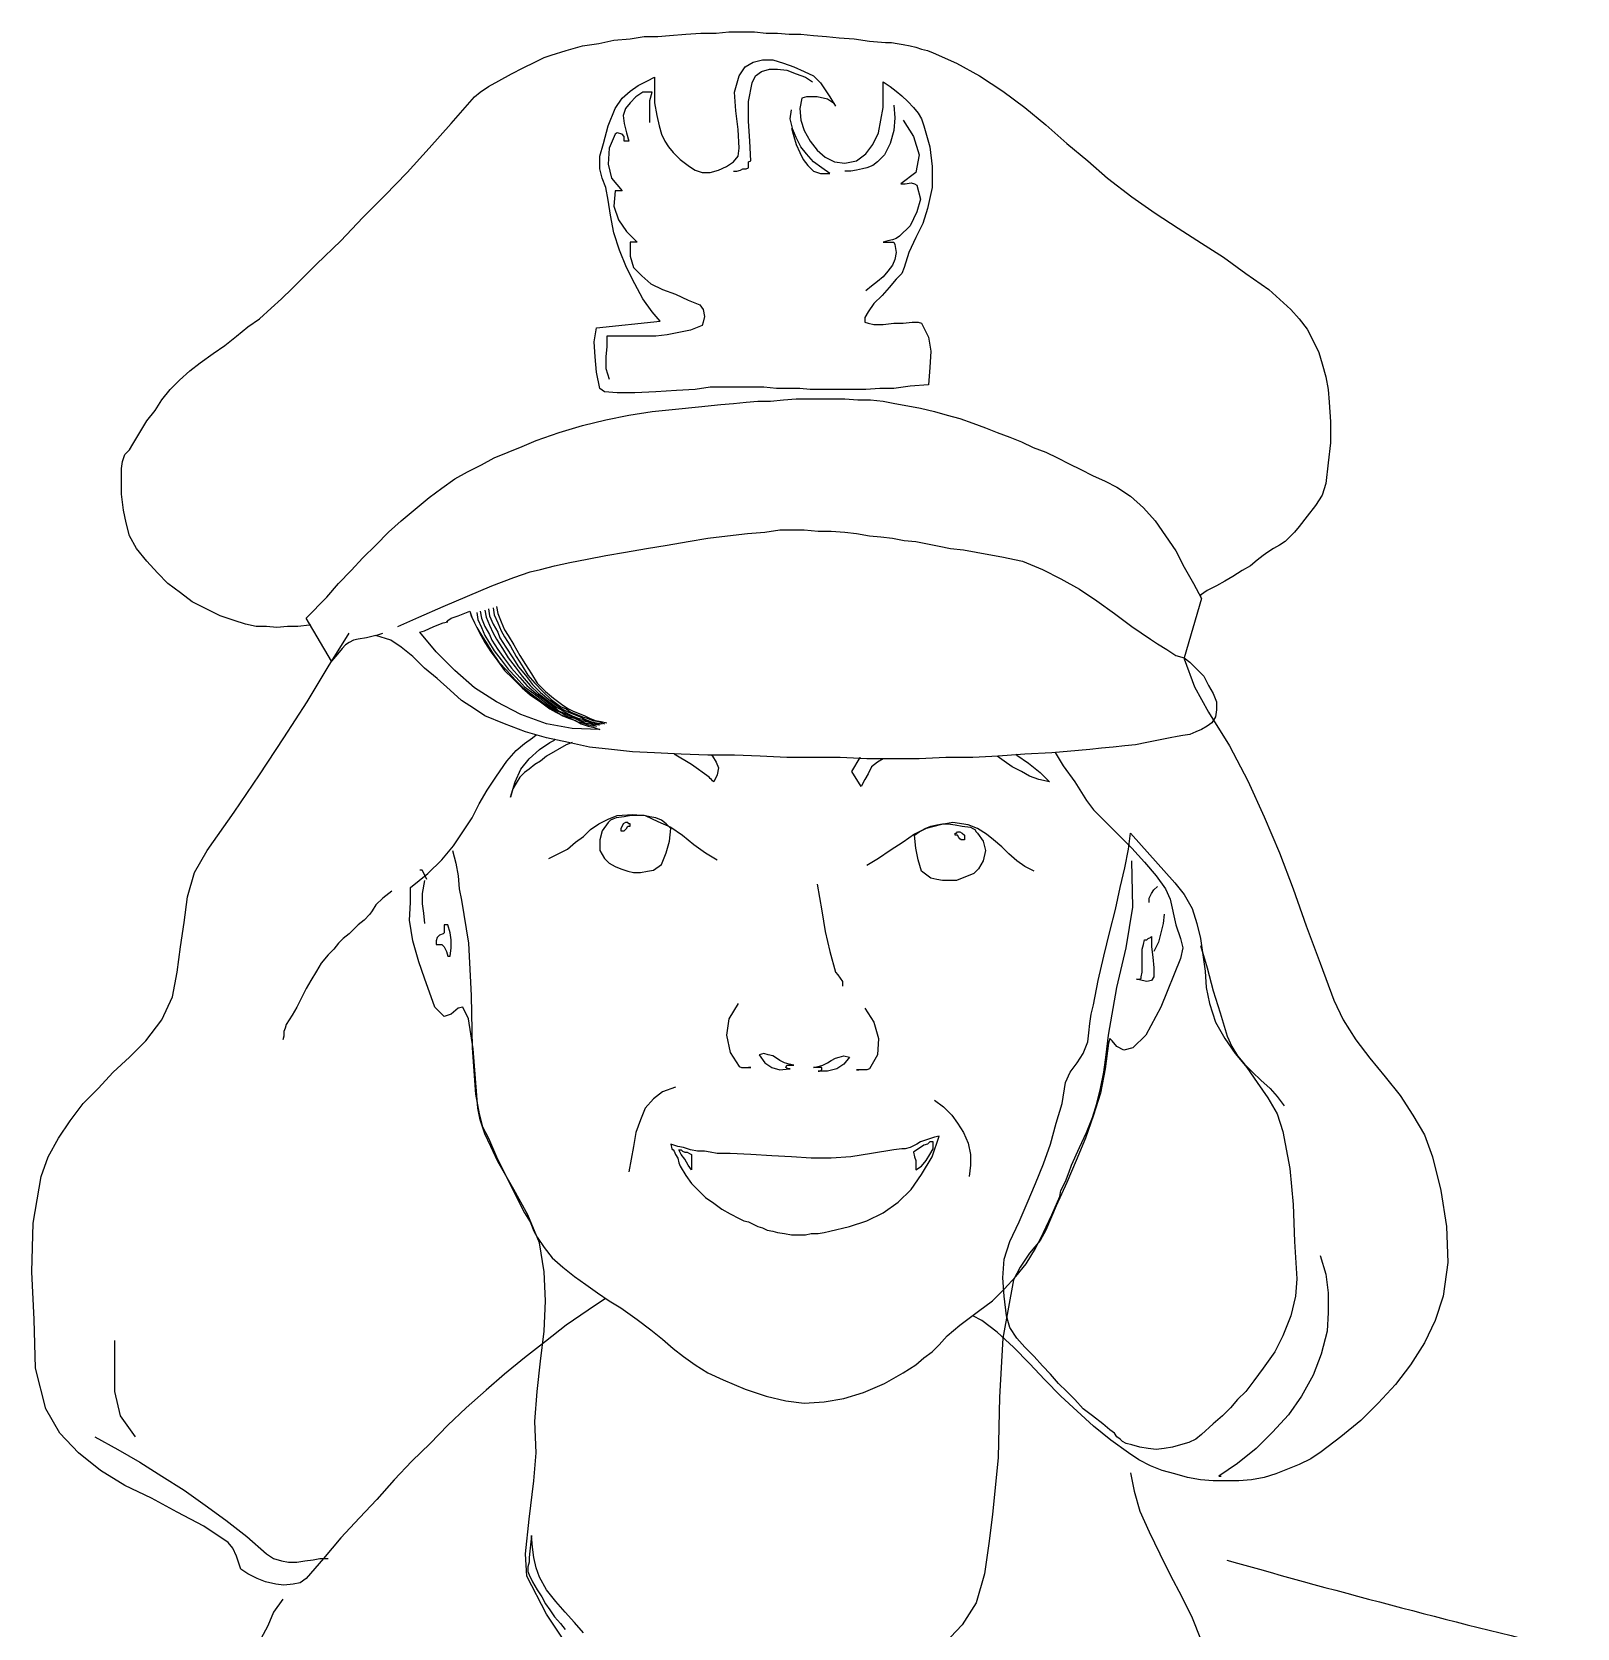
# Model space of a CAD drawing. Extents: x -30 to 36, y -90 to 80.
# Drawn here: x -12.52 to 19.51, y 47.06 to 80.16 of the extents above; entities that cross this region are included whole.
import ezdxf

# ---------------------------------------------------------------- set-up
doc = ezdxf.new("R2010")
doc.units = 0
doc.header["$LTSCALE"] = 25
doc.layers.get('0').update_dxf_attribs({"linetype": 'CONTINUOUS'})
for name, color, linetype in [('1', 7, 'CONTINUOUS'), ('2', 7, 'CONTINUOUS'), ('4', 7, 'CONTINUOUS'), ('6', 7, 'CONTINUOUS'), ('7', 7, 'CONTINUOUS')]:
    doc.layers.add(name, color=color, linetype=linetype)

msp = doc.modelspace()

# ---------------------------------------------------------------- linework, layer by layer
msp.add_arc((60.571, 218.242), 176.516, 254.11198, 256.54873)
at = {"layer": '1', "linetype": 'CONTINUOUS'}
for points in [[(-1.323, 65.425), (-1.443, 65.377), (-1.853, 65.137), (-1.973, 65.04), (-2.093, 64.968), (-2.214, 64.871), (-2.31, 64.799), (-2.406, 64.703), (-2.478, 64.582), (-2.551, 64.462), (-2.599, 64.293), (-2.503, 64.606), (-2.382, 64.871), (-2.214, 65.088), (-1.997, 65.281), (-1.781, 65.425), (-1.684, 65.473), (-1.684, 65.498)], [(1.566, 65.16), (1.591, 65.137), (1.663, 65.015), (1.711, 64.895), (1.686, 64.751), (1.614, 64.606), (1.591, 64.631), (1.566, 64.654), (1.542, 64.679), (1.519, 64.703), (1.157, 64.968), (0.796, 65.184), (0.796, 65.184)], [(5.129, 65.088), (5.008, 65.015), (4.888, 64.92), (4.816, 64.775), (4.744, 64.654), (4.671, 64.51), (4.479, 64.823), (4.647, 65.112), (4.647, 65.088)], [(7.874, 65.184), (7.897, 65.16), (8.138, 64.992), (8.379, 64.799), (8.572, 64.606), (8.355, 64.654), (8.163, 64.727), (7.994, 64.823), (7.802, 64.92), (7.633, 65.04), (7.488, 65.137), (7.488, 65.137)], [(-4.333, 62.584), (-4.356, 62.632), (-4.381, 62.681), (-4.405, 62.729), (-4.429, 62.776), (-4.429, 62.776), (-4.453, 62.776), (-4.477, 62.776), (-4.477, 62.776)], [(-5.055, 62.343), (-5.248, 62.198), (-5.392, 62.054), (-5.464, 61.934), (-5.512, 61.862), (-5.633, 61.742), (-5.753, 61.645), (-5.85, 61.548), (-5.946, 61.453), (-6.067, 61.356), (-6.162, 61.259), (-6.259, 61.139), (-6.379, 61.019), (-6.523, 60.851), (-6.62, 60.682), (-6.74, 60.489), (-6.837, 60.321), (-6.933, 60.128), (-7.029, 59.935), (-7.126, 59.767), (-7.246, 59.574), (-7.27, 59.502), (-7.294, 59.43), (-7.294, 59.334), (-7.318, 59.261)], [(-4.381, 62.56), (-4.429, 62.295), (-4.429, 62.078), (-4.405, 61.886), (-4.381, 61.669)], [(3.757, 62.487), (3.852, 61.934), (3.925, 61.501), (4.021, 61.092), (4.141, 60.658), (4.19, 60.609), (4.238, 60.537), (4.286, 60.465), (4.286, 60.369)], [(10.643, 62.103), (10.643, 62.198), (10.691, 62.295), (10.739, 62.367), (10.811, 62.44)], [(-4.116, 61.236), (-4.02, 61.236), (-3.972, 61.187), (-3.923, 61.092), (-3.9, 60.995), (-3.9, 60.995), (-3.875, 60.995), (-3.851, 60.995), (-3.851, 60.995), (-3.827, 61.164), (-3.827, 61.332), (-3.851, 61.476), (-3.9, 61.645), (-3.9, 61.645), (-3.923, 61.645), (-3.947, 61.645), (-3.972, 61.645), (-3.972, 61.597), (-3.972, 61.525), (-3.972, 61.476), (-3.995, 61.453), (-4.068, 61.428), (-4.116, 61.381), (-4.14, 61.308), (-4.14, 61.236), (-4.14, 61.236), (-4.14, 61.236), (-4.14, 61.236), (-4.116, 61.236)], [(10.955, 61.862), (10.932, 61.669), (10.883, 61.476), (10.835, 61.284), (10.739, 61.092)], [(10.498, 60.923), (10.498, 61.019), (10.498, 61.139), (10.522, 61.236), (10.546, 61.332), (10.594, 61.332), (10.619, 61.356), (10.666, 61.381), (10.691, 61.404), (10.691, 61.187), (10.715, 60.971), (10.739, 60.754), (10.739, 60.562), (10.691, 60.489), (10.594, 60.465), (10.498, 60.489), (10.377, 60.514), (10.402, 60.514), (10.45, 60.514), (10.474, 60.537), (10.474, 60.562), (10.498, 60.658), (10.498, 60.754), (10.498, 60.826), (10.498, 60.923)], [(11.702, 61.212), (11.846, 60.754), (11.967, 60.273), (12.111, 59.815), (12.255, 59.334), (12.352, 59.117), (12.472, 58.924), (12.617, 58.756), (12.785, 58.587), (12.954, 58.418), (13.147, 58.25), (13.291, 58.081), (13.436, 57.889)], [(3.275, 58.731), (3.179, 58.756), (3.082, 58.779), (2.986, 58.828), (2.913, 58.876), (2.841, 58.924), (2.746, 58.948), (2.65, 58.973), (2.553, 58.948), (2.674, 58.779), (2.818, 58.684), (2.986, 58.635), (3.179, 58.659), (3.202, 58.659), (3.154, 58.659), (3.107, 58.684), (3.13, 58.731), (3.275, 58.731)], [(3.684, 58.684), (3.78, 58.707), (3.877, 58.731), (3.973, 58.779), (4.046, 58.828), (4.141, 58.876), (4.214, 58.9), (4.31, 58.924), (4.43, 58.9), (4.31, 58.756), (4.166, 58.659), (3.973, 58.611), (3.805, 58.611), (3.78, 58.611), (3.805, 58.611), (3.852, 58.635), (3.852, 58.684), (3.684, 58.684)], [(0.82, 58.274), (0.555, 58.178), (0.363, 58.034), (0.194, 57.84), (0.097, 57.6), (0.002, 57.335), (-0.047, 57.046), (-0.095, 56.781), (-0.143, 56.517)], [(6.188, 58.009), (6.38, 57.865), (6.549, 57.696), (6.669, 57.528), (6.79, 57.335), (6.886, 57.118), (6.935, 56.878), (6.935, 56.661), (6.91, 56.42)], [(14.182, 54.783), (14.302, 54.398), (14.35, 54.012), (14.35, 53.603), (14.327, 53.218), (14.206, 52.736), (14.038, 52.303), (13.797, 51.87), (13.532, 51.484), (13.194, 51.123), (12.858, 50.786), (12.472, 50.473), (12.088, 50.208), (12.088, 50.208), (12.111, 50.208), (12.111, 50.208), (12.135, 50.208)], [(-10.809, 53.025), (-10.809, 52.495), (-10.809, 51.966), (-10.689, 51.461), (-10.376, 51.027)], [(-11.218, 51.027), (-10.737, 50.762), (-10.279, 50.497), (-9.823, 50.208), (-9.365, 49.919), (-8.931, 49.606), (-8.498, 49.294), (-8.065, 48.956), (-7.656, 48.595), (-7.511, 48.499), (-7.342, 48.45), (-7.198, 48.427), (-7.029, 48.427), (-6.861, 48.45), (-6.692, 48.475), (-6.548, 48.499), (-6.379, 48.499)], [(-1.082, 46.958), (-1.275, 47.175), (-1.467, 47.391), (-1.66, 47.608), (-1.853, 47.849), (-1.997, 48.114), (-2.069, 48.306), (-2.117, 48.523), (-2.142, 48.739), (-2.165, 48.98), (-2.214, 48.523)], [(-2.214, 48.523), (-2.214, 48.427), (-2.238, 48.33), (-2.238, 48.234), (-2.214, 48.161), (-2.142, 48.017), (-2.045, 47.849), (-1.949, 47.705), (-1.876, 47.56), (-1.781, 47.439), (-1.684, 47.295), (-1.564, 47.15), (-1.467, 47.03)]]:
    msp.add_lwpolyline(points, dxfattribs=at)
at = {"layer": '2', "linetype": 'CONTINUOUS'}
msp.add_lwpolyline([(11.172, 62.512), (11.365, 62.271), (11.533, 61.982), (11.63, 61.669), (11.702, 61.356), (11.75, 61.019), (11.799, 60.682), (11.822, 60.345), (11.894, 60.008), (12.015, 59.623), (12.208, 59.285), (12.424, 58.973), (12.665, 58.684), (12.882, 58.37), (13.099, 58.057), (13.291, 57.72), (13.411, 57.359), (13.556, 56.589), (13.628, 55.842), (13.652, 55.072), (13.7, 54.301), (13.677, 53.94), (13.58, 53.531), (13.411, 53.122), (13.243, 52.784), (13.002, 52.447), (12.81, 52.183), (12.641, 51.966), (12.472, 51.797), (12.328, 51.628), (12.16, 51.461), (11.967, 51.292), (11.726, 51.075), (11.605, 50.978), (11.461, 50.906), (11.293, 50.858), (11.124, 50.811), (10.955, 50.786), (10.787, 50.762), (10.619, 50.786), (10.45, 50.811), (10.282, 50.858), (10.161, 50.883), (10.089, 50.931), (10.041, 50.978), (9.969, 51.027), (9.92, 51.099), (9.824, 51.172), (9.68, 51.292), (9.463, 51.461), (9.27, 51.605), (9.102, 51.797), (8.933, 51.966), (8.764, 52.134), (8.596, 52.327), (8.427, 52.495), (8.258, 52.689), (8.066, 52.881), (7.897, 53.073), (7.753, 53.29), (7.681, 53.531), (7.633, 53.94), (7.608, 54.325), (7.633, 54.711), (7.753, 55.072), (7.946, 55.481), (8.114, 55.867), (8.283, 56.276), (8.452, 56.685), (8.596, 57.095), (8.716, 57.528), (8.836, 57.937), (8.909, 58.37), (9.005, 58.587), (9.15, 58.779), (9.27, 58.973), (9.366, 59.213), (9.391, 59.406), (9.414, 59.598), (9.438, 59.791), (9.487, 59.984), (9.583, 60.489), (9.704, 60.995), (9.824, 61.501), (9.944, 61.958), (10.041, 62.415), (10.137, 62.825), (10.209, 63.21), (10.257, 63.547), (11.172, 62.512)], dxfattribs=at)
at = {"layer": '4', "linetype": 'CONTINUOUS'}
for points in [[(-0.408, 63.86), (-0.48, 63.836), (-0.528, 63.812), (-0.553, 63.788), (-0.576, 63.764), (-0.697, 63.595), (-0.745, 63.403), (-0.745, 63.186), (-0.648, 63.017), (-0.553, 62.921), (-0.432, 62.849), (-0.312, 62.801), (-0.167, 62.753), (-0.047, 62.729), (0.097, 62.729), (0.242, 62.753), (0.363, 62.776), (0.531, 62.897), (0.627, 63.137), (0.7, 63.379), (0.724, 63.643), (0.627, 63.74), (0.531, 63.812), (0.411, 63.86), (0.291, 63.884), (0.17, 63.909), (0.05, 63.909), (-0.095, 63.909), (-0.239, 63.884), (-0.408, 63.86)], [(6.935, 63.667), (6.983, 63.643), (7.03, 63.62), (7.055, 63.571), (7.079, 63.547), (7.199, 63.379), (7.247, 63.186), (7.199, 62.97), (7.103, 62.801), (7.007, 62.704), (6.886, 62.656), (6.766, 62.608), (6.646, 62.56), (6.501, 62.56), (6.357, 62.56), (6.236, 62.584), (6.116, 62.608), (5.924, 62.753), (5.851, 62.993), (5.803, 63.234), (5.779, 63.499), (5.875, 63.571), (5.996, 63.643), (6.116, 63.692), (6.236, 63.715), (6.357, 63.74), (6.477, 63.74), (6.622, 63.715), (6.766, 63.692), (6.935, 63.667)]]:
    msp.add_lwpolyline(points, dxfattribs=at)
at = {"layer": '6', "linetype": 'CONTINUOUS'}
msp.add_lwpolyline([(0.724, 57.095), (0.747, 56.998), (0.772, 56.974), (0.796, 56.95), (0.82, 56.878), (0.869, 56.806), (0.892, 56.709), (0.916, 56.637), (0.916, 56.637), (1.036, 56.444), (1.157, 56.276), (1.302, 56.131), (1.446, 55.987), (1.614, 55.867), (1.783, 55.746), (1.952, 55.65), (2.144, 55.553), (2.241, 55.506), (2.337, 55.481), (2.433, 55.433), (2.53, 55.384), (2.625, 55.361), (2.722, 55.312), (2.841, 55.289), (2.938, 55.264), (3.082, 55.24), (3.227, 55.217), (3.371, 55.217), (3.516, 55.217), (3.636, 55.24), (3.78, 55.24), (3.901, 55.264), (4.021, 55.289), (4.43, 55.384), (4.791, 55.506), (5.129, 55.673), (5.441, 55.89), (5.707, 56.156), (5.924, 56.468), (6.14, 56.829), (6.285, 57.262), (6.188, 57.239), (6.044, 57.19), (5.899, 57.142), (5.827, 57.095), (5.683, 57.022), (5.586, 56.998), (5.514, 56.998), (5.346, 56.974), (4.888, 56.901), (4.455, 56.829), (4.046, 56.806), (3.636, 56.806), (3.227, 56.829), (2.818, 56.853), (2.385, 56.878), (1.952, 56.901), (1.831, 56.901), (1.686, 56.901), (1.542, 56.926), (1.422, 56.95), (1.277, 56.95), (1.133, 56.974), (0.989, 57.022), (0.869, 57.046), (0.724, 57.095)], dxfattribs=at)
at = {"layer": '7', "linetype": 'CONTINUOUS'}
for points in [[(-6.74, 67.857), (-6.764, 67.857), (-7.006, 67.832), (-7.222, 67.832), (-7.439, 67.809), (-7.656, 67.832), (-7.872, 67.832), (-8.089, 67.881), (-8.329, 67.953), (-8.618, 68.049), (-8.907, 68.194), (-9.196, 68.338), (-9.437, 68.531), (-9.701, 68.724), (-9.918, 68.94), (-10.135, 69.181), (-10.352, 69.446), (-10.496, 69.71), (-10.568, 69.976), (-10.617, 70.24), (-10.665, 70.577), (-10.665, 71.107), (-10.64, 71.252), (-10.593, 71.396), (-10.496, 71.493), (-10.424, 71.613), (-10.279, 71.854), (-10.135, 72.094), (-9.967, 72.311), (-9.823, 72.527), (-9.654, 72.744), (-9.461, 72.937), (-9.245, 73.13), (-9.028, 73.298), (-8.762, 73.491), (-8.522, 73.66), (-8.281, 73.852), (-8.04, 74.045), (-7.8, 74.213), (-7.559, 74.43), (-7.342, 74.623), (-7.126, 74.839), (-6.62, 75.345), (-6.114, 75.827), (-5.657, 76.308), (-5.2, 76.766), (-4.742, 77.247), (-4.284, 77.752), (-3.827, 78.258), (-3.345, 78.812), (-3.225, 78.908), (-3.056, 79.029), (-2.84, 79.149), (-2.575, 79.294), (-2.334, 79.414), (-2.093, 79.535), (-1.901, 79.63), (-1.756, 79.679), (-1.443, 79.775), (-1.106, 79.871), (-0.769, 79.919), (-0.456, 79.991), (-0.119, 80.016), (0.17, 80.064), (0.459, 80.064), (0.7, 80.088), (1.036, 80.113), (1.35, 80.136), (1.663, 80.136), (1.928, 80.16), (2.192, 80.16), (2.458, 80.16), (2.698, 80.136), (2.938, 80.136), (3.179, 80.113), (3.419, 80.113), (3.684, 80.088), (3.949, 80.064), (4.214, 80.04), (4.527, 80.016), (4.84, 79.968), (5.177, 79.944), (5.297, 79.944), (5.418, 79.919), (5.538, 79.896), (5.683, 79.871), (5.803, 79.847), (5.924, 79.799), (6.044, 79.775), (6.164, 79.727), (6.646, 79.51), (7.127, 79.246), (7.608, 78.932), (8.066, 78.596), (8.499, 78.235), (8.933, 77.849), (9.366, 77.488), (9.776, 77.127), (10.282, 76.741), (10.763, 76.404), (11.244, 76.091), (11.726, 75.779), (12.183, 75.49), (12.641, 75.152), (13.122, 74.815), (13.58, 74.406), (13.749, 74.213), (13.917, 73.996), (14.038, 73.756), (14.158, 73.515), (14.23, 73.274), (14.302, 73.01), (14.35, 72.744), (14.375, 72.48), (14.399, 72.071), (14.399, 71.637), (14.35, 71.227), (14.302, 70.794), (14.23, 70.554), (14.086, 70.337), (13.917, 70.12), (13.749, 69.904), (13.652, 69.783), (13.556, 69.687), (13.46, 69.59), (13.339, 69.518), (13.219, 69.446), (13.099, 69.374), (13.002, 69.301), (12.882, 69.205), (12.738, 69.085), (12.569, 68.988), (12.377, 68.868), (12.208, 68.771), (12.039, 68.676), (11.846, 68.579), (11.702, 68.482), (11.702, 68.459)], [(0.507, 74.165), (0.339, 74.358), (0.146, 74.623), (-0.023, 74.935), (-0.192, 75.273), (-0.336, 75.634), (-0.456, 75.995), (-0.528, 76.357), (-0.576, 76.669), (-0.625, 76.934), (-0.697, 77.127), (-0.745, 77.319), (-0.745, 77.584), (-0.673, 77.849), (-0.576, 78.21), (-0.432, 78.571), (-0.287, 78.788), (-0.119, 78.932), (0.05, 79.052), (0.242, 79.149), (0.386, 79.221), (0.386, 78.691), (0.435, 78.427), (0.483, 78.21), (0.531, 78.041), (0.603, 77.897), (0.675, 77.777), (0.772, 77.657), (0.916, 77.512), (1.109, 77.368), (1.23, 77.296), (1.374, 77.247), (1.542, 77.247), (1.711, 77.296), (1.88, 77.368), (2.024, 77.463), (2.12, 77.584), (2.144, 77.752), (2.12, 78.138), (2.072, 78.523), (2.048, 78.908), (2.144, 79.246), (2.264, 79.438), (2.433, 79.535), (2.625, 79.583), (2.841, 79.583), (3.058, 79.51), (3.275, 79.438), (3.491, 79.341), (3.684, 79.246), (3.829, 79.101), (4.021, 78.812), (4.141, 78.619), (4.118, 78.668), (3.973, 78.764), (3.757, 78.812), (3.54, 78.812), (3.443, 78.788), (3.396, 78.571), (3.419, 78.33), (3.491, 78.113), (3.612, 77.897), (3.757, 77.705), (3.925, 77.56), (4.118, 77.463), (4.335, 77.44), (4.575, 77.488), (4.768, 77.632), (4.912, 77.825), (5.032, 78.066), (5.08, 78.33), (5.129, 78.596), (5.129, 78.86), (5.129, 79.125), (5.274, 79.029), (5.394, 78.932), (5.514, 78.836), (5.635, 78.716), (5.755, 78.596), (5.851, 78.475), (5.924, 78.355), (5.971, 78.21), (6.091, 77.777), (6.14, 77.368), (6.14, 76.934), (6.044, 76.501), (5.947, 76.188), (5.803, 75.899), (5.658, 75.585), (5.562, 75.273), (5.514, 75.152), (5.394, 75.032), (5.249, 74.863), (5.105, 74.695), (4.936, 74.526), (4.816, 74.358), (4.744, 74.237), (4.744, 74.141), (4.816, 74.117), (4.936, 74.093), (5.129, 74.093), (5.346, 74.117), (5.538, 74.117), (5.73, 74.141), (5.851, 74.141), (5.924, 74.117), (6.068, 73.828), (6.116, 73.539), (6.091, 73.202), (6.068, 72.841), (5.683, 72.816), (5.346, 72.768), (5.057, 72.768), (4.768, 72.744), (4.502, 72.744), (4.262, 72.744), (4.046, 72.744), (3.829, 72.744), (3.612, 72.744), (3.396, 72.768), (3.154, 72.768), (2.913, 72.768), (2.65, 72.793), (2.361, 72.793), (2.048, 72.793), (1.711, 72.793), (1.542, 72.793), (1.23, 72.744), (0.844, 72.721), (0.411, 72.696), (-0.023, 72.672), (-0.384, 72.672), (-0.648, 72.696), (-0.745, 72.768), (-0.817, 73.105), (-0.842, 73.419), (-0.865, 73.732), (-0.817, 74.021), (0.507, 74.165)], [(2.024, 77.271), (2.096, 77.271), (2.169, 77.296), (2.216, 77.319), (2.289, 77.319), (2.337, 77.343), (2.337, 77.416), (2.337, 77.463), (2.385, 77.488), (2.361, 77.897), (2.337, 78.307), (2.337, 78.716), (2.409, 79.101), (2.481, 79.246), (2.602, 79.341), (2.769, 79.39), (2.938, 79.39), (3.13, 79.366), (3.323, 79.294), (3.516, 79.221), (3.66, 79.125)], [(0.291, 78.282), (0.291, 78.451), (0.291, 78.596), (0.291, 78.74), (0.339, 78.908), (0.146, 78.908), (0.002, 78.812), (-0.119, 78.691), (-0.215, 78.571), (-0.264, 78.427), (-0.239, 78.258), (-0.192, 78.066), (-0.143, 77.897), (-0.167, 77.897), (-0.192, 77.897), (-0.215, 77.897), (-0.239, 77.897), (-0.239, 77.993), (-0.287, 78.041), (-0.384, 78.066), (-0.432, 78.041), (-0.553, 77.752), (-0.576, 77.416), (-0.504, 77.127), (-0.287, 76.862), (-0.336, 76.862), (-0.384, 76.862), (-0.408, 76.862), (-0.432, 76.862), (-0.456, 76.549), (-0.359, 76.26), (-0.192, 76.019), (0.025, 75.802), (-0.023, 75.802), (-0.07, 75.802), (-0.095, 75.802), (-0.119, 75.802), (-0.119, 75.513), (-0.047, 75.273), (0.122, 75.104), (0.314, 74.935), (0.555, 74.815), (0.82, 74.719), (1.085, 74.599), (1.325, 74.502), (1.398, 74.406), (1.422, 74.261), (1.398, 74.141), (1.374, 74.069), (1.133, 73.972), (0.892, 73.924), (0.652, 73.876), (0.411, 73.852), (0.146, 73.852), (-0.095, 73.852), (-0.359, 73.852), (-0.6, 73.852), (-0.6, 73.635), (-0.625, 73.419), (-0.625, 73.177), (-0.553, 72.961)], [(3.227, 78.162), (3.275, 77.993), (3.323, 77.825), (3.396, 77.657), (3.468, 77.512), (3.563, 77.391), (3.684, 77.271), (3.829, 77.223), (4.021, 77.223), (3.852, 77.343), (3.684, 77.463), (3.54, 77.632), (3.419, 77.777), (3.323, 77.969), (3.251, 78.138), (3.202, 78.355), (3.227, 78.547)], [(5.346, 78.644), (5.369, 78.379), (5.346, 78.113), (5.274, 77.849), (5.153, 77.608), (5.08, 77.536), (5.008, 77.463), (4.912, 77.391), (4.791, 77.343), (4.696, 77.319), (4.575, 77.296), (4.455, 77.271), (4.335, 77.271)], [(5.538, 78.33), (5.755, 77.993), (5.875, 77.608), (5.803, 77.247), (5.49, 77.007), (5.586, 77.007), (5.707, 77.03), (5.779, 77.007), (5.827, 76.982), (5.899, 76.693), (5.827, 76.429), (5.683, 76.14), (5.466, 75.923), (5.394, 75.874), (5.321, 75.851), (5.225, 75.827), (5.129, 75.802), (5.201, 75.802), (5.274, 75.802), (5.346, 75.802), (5.369, 75.754), (5.394, 75.585), (5.369, 75.441), (5.321, 75.321), (5.225, 75.201), (5.129, 75.08), (5.008, 74.984), (4.888, 74.888), (4.768, 74.791)], [(11.365, 67.182), (11.485, 67.087), (11.63, 66.942), (11.774, 66.798), (11.871, 66.605), (11.967, 66.437), (12.039, 66.268), (12.039, 66.099), (12.015, 65.954), (11.943, 65.834), (11.846, 65.762), (11.726, 65.69), (11.605, 65.642), (11.485, 65.593), (11.341, 65.57), (11.221, 65.545), (11.076, 65.521), (10.835, 65.473), (10.594, 65.425), (10.354, 65.377), (10.137, 65.353), (9.896, 65.329), (9.655, 65.304), (9.414, 65.281), (9.174, 65.257), (8.62, 65.209), (8.066, 65.184), (7.513, 65.137), (6.983, 65.112), (6.429, 65.112), (5.875, 65.088), (5.321, 65.088), (4.791, 65.088), (4.238, 65.112), (3.684, 65.112), (3.13, 65.112), (2.578, 65.137), (2.048, 65.16), (1.494, 65.16), (0.941, 65.184), (0.386, 65.209), (-0.07, 65.232), (-0.504, 65.281), (-0.962, 65.329), (-1.395, 65.425), (-1.853, 65.521), (-2.286, 65.642), (-2.72, 65.81), (-3.129, 65.979), (-3.345, 66.123), (-3.611, 66.292), (-3.851, 66.509), (-4.116, 66.749), (-4.381, 66.966), (-4.622, 67.207), (-4.862, 67.399), (-5.079, 67.544), (-5.392, 67.64), (-5.584, 67.592), (-5.753, 67.568), (-5.85, 67.544), (-5.946, 67.496), (-6.018, 67.448), (-6.09, 67.376), (-6.187, 67.255), (-6.307, 67.11), (-6.837, 68.001), (-6.403, 68.435), (-6.162, 68.724), (-5.898, 68.988), (-5.657, 69.254), (-5.392, 69.518), (-5.128, 69.783), (-4.862, 70.024), (-4.573, 70.265), (-4.284, 70.505), (-4.02, 70.698), (-3.755, 70.89), (-3.49, 71.035), (-3.201, 71.179), (-2.936, 71.324), (-2.647, 71.444), (-2.358, 71.565), (-2.069, 71.685), (-1.587, 71.854), (-1.106, 71.998), (-0.625, 72.118), (-0.143, 72.215), (0.339, 72.287), (0.82, 72.335), (1.302, 72.383), (1.759, 72.432), (2.024, 72.455), (2.289, 72.48), (2.53, 72.504), (2.793, 72.504), (3.058, 72.527), (3.323, 72.552), (3.563, 72.552), (3.829, 72.552), (4.093, 72.552), (4.335, 72.552), (4.599, 72.527), (4.864, 72.527), (5.129, 72.504), (5.369, 72.455), (5.635, 72.407), (5.899, 72.36), (6.188, 72.287), (6.453, 72.215), (6.718, 72.143), (6.983, 72.046), (7.247, 71.95), (7.488, 71.854), (7.753, 71.757), (7.994, 71.661), (8.235, 71.541), (8.499, 71.444), (8.741, 71.324), (8.981, 71.204), (9.222, 71.083), (9.463, 70.963), (9.727, 70.843), (9.969, 70.722), (10.257, 70.529), (10.522, 70.288), (10.763, 70.024), (10.98, 69.71), (11.196, 69.398), (11.365, 69.06), (11.558, 68.724), (11.726, 68.41), (11.365, 67.182)], [(-4.934, 67.832), (-4.501, 68.026), (-3.995, 68.242), (-3.49, 68.459), (-2.984, 68.676), (-2.527, 68.844), (-2.19, 68.965), (-1.973, 69.013), (-1.684, 69.085), (-1.371, 69.157), (-1.009, 69.229), (-0.625, 69.301), (-0.215, 69.374), (0.218, 69.446), (0.652, 69.518), (1.085, 69.59), (1.494, 69.663), (1.903, 69.71), (2.313, 69.759), (2.674, 69.783), (2.986, 69.831), (3.275, 69.831), (3.491, 69.831), (3.78, 69.807), (4.046, 69.807), (4.335, 69.783), (4.575, 69.759), (4.84, 69.71), (5.08, 69.687), (5.321, 69.663), (5.562, 69.615), (5.803, 69.59), (6.044, 69.543), (6.285, 69.494), (6.525, 69.446), (6.79, 69.421), (7.055, 69.374), (7.319, 69.326), (7.585, 69.277), (8.018, 69.181), (8.427, 69.013), (8.813, 68.82), (9.198, 68.604), (9.559, 68.362), (9.92, 68.098), (10.282, 67.832), (10.666, 67.568), (10.811, 67.471), (11.004, 67.351), (11.196, 67.231), (11.365, 67.182)], [(-3.056, 68.194), (-3.033, 68.049), (-2.96, 67.881), (-2.864, 67.712), (-2.816, 67.592), (-2.695, 67.399), (-2.551, 67.182), (-2.431, 66.99), (-2.286, 66.821), (-2.142, 66.629), (-1.973, 66.46), (-1.804, 66.316), (-1.612, 66.171), (-1.492, 66.099), (-1.395, 66.051), (-1.275, 66.003), (-1.154, 65.954), (-1.058, 65.907), (-0.937, 65.859), (-0.817, 65.834), (-0.697, 65.81)], [(-2.96, 68.218), (-2.936, 68.074), (-2.864, 67.905), (-2.792, 67.737), (-2.72, 67.616), (-2.599, 67.423), (-2.478, 67.207), (-2.358, 67.014), (-2.238, 66.821), (-2.093, 66.653), (-1.925, 66.484), (-1.756, 66.316), (-1.564, 66.171), (-1.443, 66.123), (-1.347, 66.051), (-1.226, 66.003), (-1.106, 65.954), (-1.009, 65.931), (-0.889, 65.882), (-0.769, 65.859), (-0.648, 65.81)], [(-2.888, 68.242), (-2.864, 68.098), (-2.792, 67.929), (-2.72, 67.76), (-2.647, 67.64), (-2.527, 67.448), (-2.406, 67.231), (-2.286, 67.038), (-2.165, 66.846), (-2.045, 66.653), (-1.876, 66.484), (-1.708, 66.34), (-1.515, 66.196), (-1.395, 66.123), (-1.298, 66.075), (-1.178, 66.027), (-1.058, 65.979), (-0.962, 65.931), (-0.842, 65.882), (-0.721, 65.859), (-0.6, 65.834)], [(-3.9, 67.929), (-3.9, 67.929), (-3.9, 67.929), (-3.923, 67.929), (-3.923, 67.929), (-3.9, 67.953), (-3.827, 68.001), (-3.683, 68.049), (-3.442, 68.146), (-3.394, 68.001), (-3.297, 67.809), (-3.177, 67.616), (-3.105, 67.496), (-2.984, 67.303), (-2.84, 67.087), (-2.671, 66.918), (-2.503, 66.726), (-2.334, 66.557), (-2.142, 66.412), (-1.949, 66.268), (-1.732, 66.123), (-1.636, 66.051), (-1.515, 65.979), (-1.395, 65.931), (-1.251, 65.882), (-1.131, 65.81), (-0.986, 65.762), (-0.865, 65.738), (-0.745, 65.69), (-1.323, 65.714), (-1.853, 65.81), (-2.382, 66.003), (-2.888, 66.268), (-3.345, 66.557), (-3.755, 66.918), (-4.14, 67.303), (-4.477, 67.712), (-4.381, 67.737), (-4.189, 67.832), (-3.995, 67.905), (-3.9, 67.929)], [(-3.442, 68.146), (-3.417, 68.049), (-3.345, 67.905), (-3.249, 67.712), (-3.129, 67.496), (-3.008, 67.303), (-2.864, 67.11), (-2.72, 66.918), (-2.551, 66.749), (-2.358, 66.557), (-2.19, 66.412), (-1.973, 66.268), (-1.781, 66.123), (-1.66, 66.051), (-1.564, 66.003), (-1.443, 65.954), (-1.323, 65.907), (-1.226, 65.859), (-1.106, 65.834), (-0.986, 65.787), (-0.865, 65.762)], [(-3.297, 68.121), (-3.273, 67.977), (-3.201, 67.809), (-3.129, 67.64), (-3.056, 67.52), (-2.936, 67.327), (-2.792, 67.135), (-2.647, 66.942), (-2.478, 66.773), (-2.31, 66.581), (-2.117, 66.437), (-1.925, 66.292), (-1.732, 66.148), (-1.612, 66.075), (-1.515, 66.027), (-1.395, 65.954), (-1.275, 65.931), (-1.178, 65.882), (-1.058, 65.834), (-0.937, 65.81), (-0.817, 65.762)], [(-3.225, 68.146), (-3.201, 68.001), (-3.129, 67.832), (-3.033, 67.665), (-2.984, 67.544), (-2.864, 67.351), (-2.72, 67.159), (-2.575, 66.966), (-2.406, 66.773), (-2.262, 66.605), (-2.069, 66.437), (-1.876, 66.292), (-1.684, 66.148), (-1.587, 66.075), (-1.467, 66.027), (-1.371, 65.979), (-1.251, 65.931), (-1.131, 65.882), (-1.009, 65.859), (-0.889, 65.81), (-0.769, 65.787)], [(-3.129, 68.17), (-3.105, 68.026), (-3.033, 67.857), (-2.96, 67.688), (-2.888, 67.568), (-2.767, 67.376), (-2.647, 67.182), (-2.503, 66.99), (-2.358, 66.798), (-2.19, 66.605), (-2.021, 66.437), (-1.828, 66.292), (-1.636, 66.148), (-1.539, 66.099), (-1.419, 66.027), (-1.323, 65.979), (-1.203, 65.931), (-1.106, 65.907), (-0.986, 65.859), (-0.865, 65.834), (-0.745, 65.787)], [(-12.446, 52.447), (-12.471, 53.459), (-12.518, 54.445), (-12.495, 55.457), (-12.326, 56.42), (-12.182, 56.829), (-11.965, 57.215), (-11.724, 57.576), (-11.459, 57.937), (-11.146, 58.25), (-10.834, 58.587), (-10.496, 58.9), (-10.159, 59.237), (-9.823, 59.67), (-9.606, 60.152), (-9.509, 60.658), (-9.437, 61.187), (-9.365, 61.693), (-9.292, 62.223), (-9.148, 62.729), (-8.884, 63.186), (-8.329, 63.981), (-7.8, 64.751), (-7.294, 65.521), (-6.812, 66.268), (-6.379, 66.99), (-5.946, 67.688)], [(-5.392, 67.64), (-5.248, 67.688)], [(11.358, 67.184), (11.365, 67.159), (11.582, 66.581), (11.871, 66.051), (12.304, 65.353), (12.689, 64.631), (13.027, 63.884), (13.339, 63.137), (13.628, 62.392), (13.893, 61.621), (14.182, 60.851), (14.471, 60.08), (14.663, 59.67), (14.928, 59.261), (15.217, 58.876), (15.53, 58.49), (15.844, 58.106), (16.108, 57.696), (16.349, 57.287), (16.517, 56.829), (16.686, 56.131), (16.806, 55.384), (16.83, 54.639), (16.734, 53.94), (16.566, 53.434), (16.349, 52.977), (16.06, 52.52), (15.747, 52.111), (15.386, 51.725), (15.025, 51.364), (14.616, 51.027), (14.206, 50.714), (13.989, 50.569), (13.749, 50.449), (13.508, 50.353), (13.267, 50.256), (13.027, 50.184), (12.761, 50.136), (12.497, 50.112), (12.232, 50.112), (11.967, 50.112), (11.702, 50.136), (11.438, 50.184), (11.172, 50.256), (10.907, 50.328), (10.666, 50.425), (10.426, 50.545), (10.209, 50.69), (9.848, 50.955), (9.487, 51.244), (9.15, 51.556), (8.813, 51.87), (8.475, 52.206), (8.163, 52.544), (7.825, 52.881), (7.488, 53.194), (7.175, 53.434), (6.983, 53.537)], [(-4.67, 62.415), (-4.309, 62.704), (-4.02, 62.993), (-3.779, 63.282), (-3.586, 63.571), (-3.394, 63.86), (-3.249, 64.149), (-3.081, 64.438), (-2.888, 64.727), (-2.671, 65.04), (-2.478, 65.257), (-2.31, 65.401), (-2.142, 65.521), (-2.069, 65.581)], [(8.694, 65.215), (8.861, 64.943), (9.102, 64.606), (9.342, 64.221), (9.487, 64.029), (9.727, 63.788), (9.993, 63.523), (10.282, 63.234), (10.546, 62.945), (10.787, 62.656), (10.98, 62.392), (11.076, 62.175), (11.196, 61.645), (11.293, 61.356), (11.341, 61.164), (11.293, 60.947), (10.883, 59.935), (10.571, 59.357), (10.305, 59.093), (10.113, 59.045), (9.969, 59.117), (9.872, 59.237), (9.824, 59.285), (9.8, 59.189), (9.727, 58.659), (9.631, 58.154), (9.487, 57.696), (9.318, 57.215), (9.125, 56.757), (8.933, 56.3), (8.716, 55.818), (8.499, 55.312), (8.379, 55.096), (8.163, 54.831), (7.969, 54.542), (7.825, 54.278), (7.608, 53.073), (7.536, 51.845), (7.513, 50.594), (7.392, 49.414), (7.319, 48.812), (7.224, 48.186), (7.055, 47.584), (6.766, 47.127), (6.285, 46.621)], [(-1.804, 63.017), (-1.612, 63.114), (-1.419, 63.21), (-1.251, 63.354), (-1.082, 63.475), (-0.937, 63.62), (-0.769, 63.74), (-0.576, 63.836), (-0.384, 63.909), (-0.07, 63.932), (0.194, 63.909), (0.459, 63.788), (0.724, 63.667), (0.964, 63.499), (1.205, 63.306), (1.446, 63.137), (1.686, 62.993)], [(-0.215, 63.764), (-0.264, 63.74), (-0.287, 63.692), (-0.312, 63.643), (-0.312, 63.595), (-0.312, 63.595), (-0.287, 63.595), (-0.264, 63.595), (-0.239, 63.595), (-0.215, 63.62), (-0.192, 63.643), (-0.167, 63.692), (-0.119, 63.692), (-0.119, 63.692), (-0.119, 63.715), (-0.119, 63.715), (-0.119, 63.74), (-0.143, 63.74), (-0.167, 63.764), (-0.192, 63.764), (-0.215, 63.764)], [(8.258, 62.753), (8.066, 62.849), (7.897, 62.97), (7.729, 63.114), (7.585, 63.259), (7.416, 63.403), (7.272, 63.523), (7.079, 63.643), (6.886, 63.715), (6.574, 63.764), (6.308, 63.715), (6.019, 63.643), (5.779, 63.523), (5.538, 63.354), (5.274, 63.186), (5.032, 63.017), (4.791, 62.873)], [(6.718, 63.571), (6.766, 63.547), (6.814, 63.499), (6.814, 63.451), (6.814, 63.403), (6.814, 63.403), (6.79, 63.403), (6.766, 63.403), (6.742, 63.403), (6.718, 63.426), (6.694, 63.451), (6.669, 63.499), (6.622, 63.499), (6.622, 63.523), (6.622, 63.523), (6.622, 63.523), (6.622, 63.547), (6.646, 63.547), (6.669, 63.571), (6.694, 63.571), (6.718, 63.571)], [(-3.803, 63.186), (-3.731, 62.921), (-3.683, 62.656), (-3.659, 62.392), (-3.611, 62.151), (-3.466, 61.259), (-3.417, 60.176), (-3.394, 59.093), (-3.322, 58.129), (-3.249, 57.72), (-3.177, 57.456), (-3.056, 57.215), (-2.888, 56.829), (-2.792, 56.637), (-2.671, 56.396), (-2.551, 56.156), (-2.431, 55.914), (-2.31, 55.673), (-2.19, 55.481), (-2.117, 55.289), (-2.045, 55.168), (-1.901, 54.951), (-1.732, 54.734), (-1.515, 54.542), (-1.275, 54.35), (-1.034, 54.181), (-0.793, 54.012), (-0.553, 53.844), (-0.312, 53.7), (0.025, 53.459), (0.314, 53.242), (0.555, 53.05), (0.772, 52.856), (0.989, 52.689), (1.23, 52.52), (1.494, 52.351), (1.808, 52.206), (2.264, 52.014), (2.698, 51.87), (3.107, 51.773), (3.491, 51.725), (3.901, 51.75), (4.31, 51.822), (4.719, 51.942), (5.153, 52.134), (5.538, 52.351), (5.803, 52.52), (5.971, 52.664), (6.14, 52.784), (6.285, 52.929), (6.453, 53.122), (6.718, 53.339), (7.103, 53.628), (7.392, 53.844), (7.633, 54.084), (7.874, 54.35), (8.091, 54.614), (8.283, 54.928), (8.452, 55.264), (8.62, 55.626), (8.788, 56.011), (8.813, 56.131), (8.909, 56.323), (8.981, 56.517), (9.03, 56.661), (9.198, 57.022), (9.342, 57.335), (9.463, 57.648), (9.559, 57.937), (9.631, 58.25), (9.704, 58.587), (9.752, 58.948), (9.8, 59.357), (9.969, 60.345), (10.161, 61.164), (10.305, 62.006), (10.282, 62.97)], [(-1.467, 46.766), (-1.853, 47.344), (-2.262, 48.138), (-2.286, 48.595), (-2.214, 49.317), (-2.117, 50.112), (-2.069, 50.69), (-2.093, 51.34), (-2.045, 51.966), (-1.973, 52.592), (-1.901, 53.218), (-1.876, 53.844), (-1.901, 54.445), (-1.997, 55.048), (-2.238, 55.626), (-2.382, 55.89), (-2.527, 56.156), (-2.695, 56.444), (-2.864, 56.733), (-3.008, 57.046), (-3.129, 57.311), (-3.225, 57.6), (-3.273, 57.84), (-3.37, 59.068), (-3.466, 59.695), (-3.586, 59.935), (-3.683, 59.912), (-3.827, 59.791), (-3.972, 59.743), (-4.164, 59.935), (-4.381, 60.537), (-4.501, 60.875), (-4.622, 61.308), (-4.694, 61.742), (-4.67, 62.103), (-4.67, 62.415)], [(2.12, 60.008), (1.928, 59.695), (1.88, 59.357), (1.952, 58.996), (2.144, 58.707), (2.192, 58.684), (2.264, 58.684), (2.313, 58.684), (2.385, 58.684), (2.361, 58.684), (2.361, 58.684), (2.361, 58.684), (2.337, 58.684)], [(4.744, 59.912), (4.936, 59.623), (5.032, 59.285), (5.008, 58.948), (4.84, 58.659), (4.791, 58.635), (4.719, 58.635), (4.647, 58.635), (4.575, 58.635), (4.599, 58.635), (4.599, 58.635), (4.623, 58.635), (4.623, 58.635)], [(3.275, 58.731), (3.179, 58.756), (3.082, 58.779), (2.986, 58.828), (2.913, 58.876), (2.841, 58.924), (2.746, 58.948), (2.65, 58.973), (2.553, 58.948), (2.674, 58.779), (2.818, 58.684), (2.986, 58.635), (3.179, 58.659), (3.202, 58.659), (3.154, 58.659), (3.107, 58.684), (3.13, 58.731)], [(3.684, 58.684), (3.78, 58.707), (3.877, 58.731), (3.973, 58.779), (4.046, 58.828), (4.141, 58.876), (4.214, 58.9), (4.31, 58.924), (4.43, 58.9), (4.31, 58.756), (4.166, 58.659), (3.973, 58.611), (3.805, 58.611), (3.78, 58.611), (3.805, 58.611), (3.852, 58.635), (3.852, 58.684)], [(1.157, 56.806), (1.157, 56.757), (1.157, 56.685), (1.157, 56.637), (1.157, 56.565), (1.085, 56.661), (1.013, 56.781), (0.941, 56.878), (0.892, 56.974), (0.916, 56.974), (0.941, 56.974), (0.941, 56.974), (0.964, 56.95), (1.013, 56.926), (1.061, 56.926), (1.109, 56.901), (1.157, 56.878), (1.157, 56.853), (1.157, 56.853), (1.157, 56.829), (1.157, 56.806)], [(5.779, 56.829), (5.803, 56.757), (5.803, 56.709), (5.803, 56.637), (5.803, 56.565), (5.924, 56.637), (6.019, 56.757), (6.091, 56.878), (6.164, 56.998), (6.164, 57.046), (6.164, 57.07), (6.164, 57.118), (6.164, 57.142), (6.14, 57.142), (6.091, 57.142), (6.068, 57.118), (6.044, 57.095), (5.971, 57.07), (5.899, 57.022), (5.827, 56.974), (5.755, 56.926), (5.779, 56.829)], [(-0.628, 53.896), (-0.986, 53.651), (-1.443, 53.339), (-1.876, 53.001), (-2.31, 52.664), (-2.72, 52.327), (-3.105, 51.99), (-3.514, 51.628), (-3.9, 51.267), (-4.261, 50.883), (-4.645, 50.522), (-5.007, 50.136), (-5.368, 49.727), (-5.729, 49.342), (-6.114, 48.933), (-6.476, 48.499), (-6.837, 48.089), (-6.957, 47.994), (-7.101, 47.969), (-7.294, 47.945), (-7.462, 47.969), (-7.679, 48.017), (-7.848, 48.089), (-8.04, 48.186), (-8.185, 48.283), (-8.233, 48.403), (-8.281, 48.547), (-8.354, 48.716), (-8.45, 48.836), (-8.956, 49.173), (-9.509, 49.462), (-10.039, 49.751), (-10.593, 50.016), (-11.098, 50.328), (-11.556, 50.69), (-11.941, 51.099), (-12.23, 51.605), (-12.446, 52.447)], [(10.257, 50.281), (10.33, 49.895), (10.45, 49.486), (10.643, 49.053), (10.86, 48.595), (11.076, 48.161), (11.316, 47.705), (11.533, 47.271), (11.702, 46.838)], [(-7.318, 47.656), (-7.511, 47.391), (-7.631, 47.102), (-7.776, 46.838)]]:
    msp.add_lwpolyline(points, dxfattribs=at)

doc.saveas('drawing.dxf')
